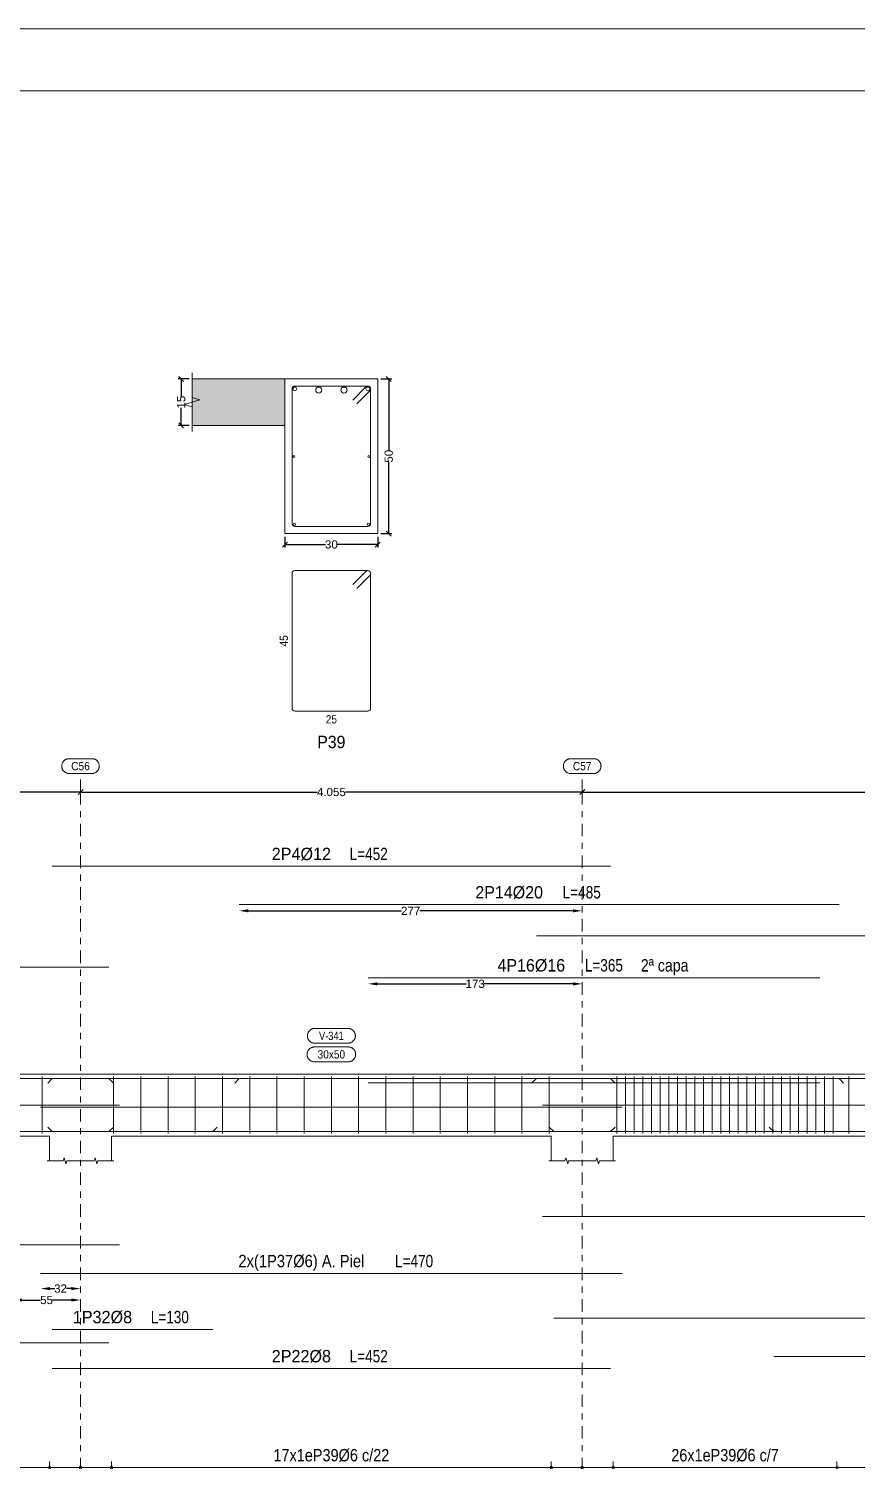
# Model space of a CAD drawing. Header units: millimetres. Extents: x 3 to 479, y -191 to 120.
# Drawn here: x 426.17 to 439.54, y 34.95 to 58.26 of the extents above; entities that cross this region are included whole.
import ezdxf
from ezdxf.enums import TextEntityAlignment as Align

# ---------------------------------------------------------------- set-up
doc = ezdxf.new("R2010")
doc.units = ezdxf.units.MM
doc.linetypes.add('CYPE_RAYAPUNTO', pattern=[0.4125, 0.2025, -0.105, 0, -0.105])
for name, color, linetype, lineweight in [('ALZ_ARM_LONG_ARM_TEXTOS', 3, 'Continuous', 9), ('ALZ_ARM_LONG_TXT_IND_CAPA_ARM_LONG', 3, 'Continuous', 9), ('ALZ_ARM_LONG_TXT_LONG', 3, 'Continuous', 9), ('ALZ_ARM_TRANS_TXT_EST', 3, 'Continuous', 9), ('ALZ_CONT_NUDOS', 122, 'Continuous', 9), ('ALZ_CONT_VIG_HORMIGON', 2, 'Continuous', 9), ('ALZ_COT_COT_ARM', 3, 'Continuous', 0), ('ALZ_COT_COT_EST', 3, 'Continuous', 0), ('ALZ_COT_COT_LIN_APOYOS', 2, 'CYPE_RAYAPUNTO', 0), ('ALZ_COT_LONGITUD_PROYECTADA', 122, 'Continuous', 0), ('ALZ_REF_COT_LIN_AUX_COTA', 2, 'CYPE_RAYAPUNTO', 9), ('ALZ_REF_REF_NOMBRE', 3, 'Continuous', 9), ('ALZ_REF_REF_REFERENCIA', 3, 'Continuous', 9), ('ALZ_REF_TEXTO_REF_NOMBRE', 3, 'Continuous', 9), ('ALZ_REF_TEXTO_REF_REFERENCIA', 3, 'Continuous', 9), ('ARM_LONGITUDINAL_Ø12', 171, 'Continuous', 9), ('ARM_LONGITUDINAL_Ø16', 212, 'Continuous', 9), ('ARM_LONGITUDINAL_Ø20', 30, 'Continuous', 9), ('ARM_LONGITUDINAL_Ø6', 151, 'Continuous', 9), ('ARM_LONGITUDINAL_Ø8', 32, 'Continuous', 9), ('ARM_TRANSVERSAL_Ø6', 151, 'Continuous', 9), ('RECUAD_LIMITES', 2, 'Continuous', 0), ('RECUAD_MARCO', 1, 'Continuous', 20), ('SEC_CONT_FORJADOS_SECCION', 8, 'Continuous', 9), ('SEC_CONT_VIG_HORMIGON_SECCION', 2, 'Continuous', 9), ('SEC_COTAS_SEC_DIM_VIGA', 122, 'Continuous', 0), ('SEC_COTAS_TEXTOS_DESPIECE_ESTRIBADO', 122, 'Continuous', 0), ('SEC_REF_TXT_POSICIONES_ARM_ESTRIBOS', 1, 'Continuous', 9)]:
    doc.layers.add(name, color=color, linetype=linetype, lineweight=lineweight)
doc.styles.add('CYPETXT_0.2_romans', font='arial.ttf', dxfattribs={"height": 0.133333})
doc.styles.add('CYPETXT_romans', font='arial.ttf', dxfattribs={"height": 0.2})
doc.dimstyles.new('cype_arrow', dxfattribs={"dimtxt": 0.18, "dimasz": 0.15, "dimexe": 0.05, "dimexo": 0.05, "dimgap": 0, "dimtad": 0, "dimdec": 4, "dimzin": 0, "dimdsep": 46, "dimtxsty": 'CYPETXT_0.2_romans', "dimcen": 0.09, "dimadec": 0, "dimazin": 0, "dimtfac": 1, "dimtdec": 4, "dimtofl": 0, "dimtmove": 2, "dimatfit": 3, "dimfxl": 1, "dimtolj": 1, "dimtzin": 0, "dimarcsym": 0})
doc.dimstyles.new('cype_oblique', dxfattribs={"dimtxt": 0.18, "dimasz": 0.18, "dimexe": 0.05, "dimexo": 0.05, "dimgap": 0, "dimtad": 0, "dimdec": 4, "dimzin": 0, "dimdsep": 46, "dimtxsty": 'CYPETXT_0.2_romans', "dimblk": 'OBLIQUE', "dimtsz": 0.04, "dimcen": 0.09, "dimadec": 0, "dimazin": 0, "dimtfac": 1, "dimtdec": 4, "dimtofl": 0, "dimtmove": 2, "dimatfit": 3, "dimfxl": 1, "dimtolj": 1, "dimtzin": 0, "dimarcsym": 0})

# ---------------------------------------------------------------- blocks, each defined once
blk = doc.blocks.new('*D864')
at = {"layer": 'Defpoints', "color": 0, "transparency": 16777216}
for p in [(430.309, 50.096), (431.809, 50.096), (431.809, 49.919)]:
    blk.add_point(p, dxfattribs=at)
at = {"layer": 'SEC_COTAS_SEC_DIM_VIGA', "color": 0, "lineweight": -2, "transparency": 16777216}
for p, q in [((430.269, 49.879), (430.349, 49.959)), ((430.309, 50.046), (430.309, 49.869)), ((430.309, 49.919), (430.964, 49.919)), ((431.809, 49.919), (431.154, 49.919)), ((431.769, 49.879), (431.849, 49.959)), ((431.809, 50.046), (431.809, 49.869))]:
    blk.add_line(p, q, dxfattribs=at)
at = {"layer": 'SEC_COTAS_SEC_DIM_VIGA', "color": 0, "transparency": 16777216, "insert": (431.059, 49.919), "char_height": 0.1333, "attachment_point": 5, "style": 'CYPETXT_0.2_romans'}
blk.add_mtext('\\A1;30', dxfattribs=at)
blk = doc.blocks.new('_OBLIQUE')
at = {"color": 0, "linetype": 'ByBlock', "lineweight": -2}
blk.add_line((-0.5, -0.5), (0.5, 0.5), dxfattribs=at)
blk = doc.blocks.new('*D865')
at = {"layer": 'Defpoints', "color": 0, "transparency": 16777216}
for p in [(428.631, 52.596), (428.809, 52.596), (428.809, 51.846)]:
    blk.add_point(p, dxfattribs=at)
at = {"layer": 'SEC_COTAS_SEC_DIM_VIGA', "color": 0, "lineweight": -2, "transparency": 16777216}
for p, q in [((428.759, 52.596), (428.581, 52.596)), ((428.671, 52.556), (428.591, 52.636)), ((428.631, 52.596), (428.631, 52.311)), ((428.631, 51.846), (428.631, 52.131)), ((428.759, 51.846), (428.581, 51.846)), ((428.671, 51.806), (428.591, 51.886))]:
    blk.add_line(p, q, dxfattribs=at)
at = {"layer": 'SEC_COTAS_SEC_DIM_VIGA', "color": 0, "transparency": 16777216, "insert": (428.631, 52.221), "char_height": 0.1333, "attachment_point": 5, "rotation": 90, "style": 'CYPETXT_0.2_romans'}
blk.add_mtext('\\A1;15', dxfattribs=at)
blk = doc.blocks.new('*D866')
at = {"layer": 'Defpoints', "color": 0, "transparency": 16777216}
for p in [(431.809, 52.596), (431.986, 52.596), (431.809, 50.096)]:
    blk.add_point(p, dxfattribs=at)
at = {"layer": 'SEC_COTAS_SEC_DIM_VIGA', "color": 0, "lineweight": -2, "transparency": 16777216}
for p, q in [((431.859, 52.596), (432.036, 52.596)), ((432.026, 52.556), (431.946, 52.636)), ((431.986, 52.596), (431.986, 51.441)), ((431.986, 50.096), (431.986, 51.251)), ((432.026, 50.056), (431.946, 50.136)), ((431.859, 50.096), (432.036, 50.096))]:
    blk.add_line(p, q, dxfattribs=at)
at = {"layer": 'SEC_COTAS_SEC_DIM_VIGA', "color": 0, "transparency": 16777216, "insert": (431.986, 51.346), "char_height": 0.1333, "attachment_point": 5, "rotation": 90, "style": 'CYPETXT_0.2_romans'}
blk.add_mtext('\\A1;50', dxfattribs=at)
blk = doc.blocks.new('*D878')
at = {"layer": 'ALZ_COT_LONGITUD_PROYECTADA', "color": 0, "lineweight": -2, "transparency": 16777216}
for p, q in [((418.824, 45.877), (418.904, 45.957)), ((418.864, 45.917), (422.758, 45.917)), ((427.004, 45.917), (423.11, 45.917)), ((426.964, 45.877), (427.044, 45.957))]:
    blk.add_line(p, q, dxfattribs=at)
at = {"layer": 'Defpoints', "color": 0, "transparency": 16777216}
for p in [(418.864, 45.917), (418.864, 45.917), (427.004, 45.917)]:
    blk.add_point(p, dxfattribs=at)
at = {"layer": 'ALZ_COT_LONGITUD_PROYECTADA', "color": 0, "transparency": 16777216, "insert": (422.934, 45.917), "char_height": 0.1333, "attachment_point": 5, "style": 'CYPETXT_0.2_romans'}
blk.add_mtext('\\A1;4.07', dxfattribs=at)
blk = doc.blocks.new('*D879')
at = {"layer": 'ALZ_COT_LONGITUD_PROYECTADA', "color": 0, "lineweight": -2, "transparency": 16777216}
for p, q in [((426.964, 45.877), (427.044, 45.957)), ((427.004, 45.917), (430.831, 45.917)), ((435.114, 45.917), (431.287, 45.917)), ((435.074, 45.877), (435.154, 45.957))]:
    blk.add_line(p, q, dxfattribs=at)
at = {"layer": 'Defpoints', "color": 0, "transparency": 16777216}
for p in [(427.004, 45.917), (427.004, 45.917), (435.114, 45.917)]:
    blk.add_point(p, dxfattribs=at)
at = {"layer": 'ALZ_COT_LONGITUD_PROYECTADA', "color": 0, "transparency": 16777216, "insert": (431.059, 45.917), "char_height": 0.1333, "attachment_point": 5, "style": 'CYPETXT_0.2_romans'}
blk.add_mtext('\\A1;4.055', dxfattribs=at)
blk = doc.blocks.new('*D880')
at = {"layer": 'ALZ_COT_LONGITUD_PROYECTADA', "color": 0, "lineweight": -2, "transparency": 16777216}
for p, q in [((435.074, 45.877), (435.154, 45.957)), ((435.114, 45.917), (444.07, 45.917)), ((453.114, 45.917), (444.158, 45.917)), ((453.074, 45.877), (453.154, 45.957))]:
    blk.add_line(p, q, dxfattribs=at)
at = {"layer": 'Defpoints', "color": 0, "transparency": 16777216}
for p in [(435.114, 45.917), (435.114, 45.917), (453.114, 45.917)]:
    blk.add_point(p, dxfattribs=at)
at = {"layer": 'ALZ_COT_LONGITUD_PROYECTADA', "color": 0, "transparency": 16777216, "insert": (444.114, 45.917), "char_height": 0.1333, "attachment_point": 5, "style": 'CYPETXT_0.2_romans'}
blk.add_mtext('\\A1;9', dxfattribs=at)
blk = doc.blocks.new('*D889')
at = {"layer": 'ALZ_COT_COT_ARM', "color": 0, "lineweight": -2, "transparency": 16777216}
for p, q in [((426.509, 37.889), (426.586, 37.889)), ((426.854, 37.889), (426.776, 37.889))]:
    blk.add_line(p, q, dxfattribs=at)
at = {"layer": 'ALZ_COT_COT_ARM', "color": 0, "transparency": 16777216}
for points in [[(426.509, 37.914), (426.509, 37.864), (426.359, 37.889)], [(426.854, 37.914), (426.854, 37.864), (427.004, 37.889)]]:
    blk.add_solid(points, dxfattribs=at)
at = {"layer": 'Defpoints', "color": 0, "transparency": 16777216}
for p in [(426.359, 37.889), (427.004, 37.889), (427.004, 37.889)]:
    blk.add_point(p, dxfattribs=at)
at = {"layer": 'ALZ_COT_COT_ARM', "color": 0, "transparency": 16777216, "insert": (426.681, 37.889), "char_height": 0.1333, "attachment_point": 5, "style": 'CYPETXT_0.2_romans'}
blk.add_mtext('\\A1;32', dxfattribs=at)
blk = doc.blocks.new('*D904')
at = {"layer": 'ALZ_COT_COT_ARM', "color": 0, "lineweight": -2, "transparency": 16777216}
for p, q in [((429.718, 43.997), (432.192, 43.997)), ((434.964, 43.997), (432.489, 43.997))]:
    blk.add_line(p, q, dxfattribs=at)
at = {"layer": 'ALZ_COT_COT_ARM', "color": 0, "transparency": 16777216}
for points in [[(429.718, 44.022), (429.718, 43.972), (429.568, 43.997)], [(434.964, 44.022), (434.964, 43.972), (435.114, 43.997)]]:
    blk.add_solid(points, dxfattribs=at)
at = {"layer": 'Defpoints', "color": 0, "transparency": 16777216}
for p in [(429.568, 43.997), (435.114, 43.997), (435.114, 43.997)]:
    blk.add_point(p, dxfattribs=at)
at = {"layer": 'ALZ_COT_COT_ARM', "color": 0, "transparency": 16777216, "insert": (432.341, 43.997), "char_height": 0.1333, "attachment_point": 5, "style": 'CYPETXT_0.2_romans'}
blk.add_mtext('\\A1;277', dxfattribs=at)
blk = doc.blocks.new('*D905')
at = {"layer": 'ALZ_COT_COT_ARM', "color": 0, "lineweight": -2, "transparency": 16777216}
for p, q in [((431.804, 42.816), (433.243, 42.816)), ((434.964, 42.816), (433.525, 42.816))]:
    blk.add_line(p, q, dxfattribs=at)
at = {"layer": 'ALZ_COT_COT_ARM', "color": 0, "transparency": 16777216}
for points in [[(431.804, 42.841), (431.804, 42.791), (431.654, 42.816)], [(434.964, 42.841), (434.964, 42.791), (435.114, 42.816)]]:
    blk.add_solid(points, dxfattribs=at)
at = {"layer": 'Defpoints', "color": 0, "transparency": 16777216}
for p in [(431.654, 42.816), (435.114, 42.816), (435.114, 42.816)]:
    blk.add_point(p, dxfattribs=at)
at = {"layer": 'ALZ_COT_COT_ARM', "color": 0, "transparency": 16777216, "insert": (433.384, 42.816), "char_height": 0.1333, "attachment_point": 5, "style": 'CYPETXT_0.2_romans'}
blk.add_mtext('\\A1;173', dxfattribs=at)
blk = doc.blocks.new('*D918')
at = {"layer": 'ALZ_COT_COT_ARM', "color": 0, "lineweight": -2, "transparency": 16777216}
for p, q in [((426.057, 37.704), (426.359, 37.704)), ((426.854, 37.704), (426.551, 37.704))]:
    blk.add_line(p, q, dxfattribs=at)
at = {"layer": 'ALZ_COT_COT_ARM', "color": 0, "transparency": 16777216}
for points in [[(426.057, 37.729), (426.057, 37.679), (425.907, 37.704)], [(426.854, 37.729), (426.854, 37.679), (427.004, 37.704)]]:
    blk.add_solid(points, dxfattribs=at)
at = {"layer": 'Defpoints', "color": 0, "transparency": 16777216}
for p in [(425.907, 37.704), (427.004, 37.704), (427.004, 37.704)]:
    blk.add_point(p, dxfattribs=at)
at = {"layer": 'ALZ_COT_COT_ARM', "color": 0, "transparency": 16777216, "insert": (426.455, 37.704), "char_height": 0.1333, "attachment_point": 5, "style": 'CYPETXT_0.2_romans'}
blk.add_mtext('\\A1;55', dxfattribs=at)

msp = doc.modelspace()

# ---------------------------------------------------------------- hatches: boundary and pattern name
at = {"layer": 'SEC_CONT_FORJADOS_SECCION', "true_color": 0xdad7d3}
msp.add_hatch(color=254, dxfattribs=at).paths.add_polyline_path([(428.80874, 51.84591), (430.30874, 51.84591), (430.30874, 52.59591), (428.80874, 52.59591)])

# ---------------------------------------------------------------- linework, layer by layer
at = {"layer": 'ALZ_CONT_NUDOS'}
for p, q in [((426.50367, 40.35576), (426.50367, 39.95576)), ((427.50367, 40.35576), (427.50367, 39.95576)), ((434.61381, 40.35576), (434.61381, 39.95576)), ((435.61381, 40.35576), (435.61381, 39.95576))]:
    msp.add_line(p, q, dxfattribs=at)
for points in [[(426.50367, 41.35576), (427.50367, 41.35576)], [(434.61381, 41.35576), (435.61381, 41.35576)], [(426.46367, 39.95576), (426.72367, 39.95576), (426.73867, 40.00576), (426.76867, 39.90576), (426.78367, 39.95576), (427.04367, 39.95576)], [(426.96367, 39.95576), (427.22367, 39.95576), (427.23867, 40.00576), (427.26867, 39.90576), (427.28367, 39.95576), (427.54367, 39.95576)], [(434.57381, 39.95576), (434.83381, 39.95576), (434.84881, 40.00576), (434.87881, 39.90576), (434.89381, 39.95576), (435.15381, 39.95576)], [(435.07381, 39.95576), (435.33381, 39.95576), (435.34881, 40.00576), (435.37881, 39.90576), (435.39381, 39.95576), (435.65381, 39.95576)]]:
    msp.add_lwpolyline(points, dxfattribs=at)
at = {"layer": 'ALZ_CONT_VIG_HORMIGON'}
for p, q in [((419.36367, 41.35576), (426.50367, 41.35576)), ((427.50367, 41.35576), (434.61381, 41.35576)), ((435.61381, 41.35576), (452.11381, 41.35576)), ((419.36367, 40.35576), (426.50367, 40.35576)), ((427.50367, 40.35576), (434.61381, 40.35576)), ((435.61381, 40.35576), (452.11381, 40.35576))]:
    msp.add_line(p, q, dxfattribs=at)
at = {"layer": 'ALZ_COT_COT_EST'}
for p, q in [((426.50367, 34.99563), (426.50367, 35.09563)), ((427.00367, 34.99563), (427.00367, 35.09563)), ((427.50367, 34.99563), (427.50367, 35.09563)), ((434.61381, 34.99563), (434.61381, 35.09563)), ((435.11381, 34.99563), (435.11381, 35.09563)), ((435.61381, 34.99563), (435.61381, 35.09563)), ((439.23219, 34.99563), (439.23219, 35.09563))]:
    msp.add_line(p, q, dxfattribs=at)
for points in [[(419.36367, 34.99563), (426.50367, 34.99563), (426.50367, 35.09563)], [(426.50367, 34.99563), (427.00367, 34.99563), (427.00367, 35.09563)], [(427.00367, 34.99563), (427.50367, 34.99563), (427.50367, 35.09563)], [(427.50367, 34.99563), (434.61381, 34.99563), (434.61381, 35.09563)], [(434.61381, 34.99563), (435.11381, 34.99563), (435.11381, 35.09563)], [(435.11381, 34.99563), (435.61381, 34.99563), (435.61381, 35.09563)], [(435.61381, 34.99563), (439.23219, 34.99563), (439.23219, 35.09563)], [(439.23219, 34.99563), (448.81381, 34.99563), (448.81381, 35.09563)]]:
    msp.add_lwpolyline(points, dxfattribs=at)
for centre in [(426.50367, 34.99563), (426.50367, 34.99563), (427.00367, 34.99563), (427.00367, 34.99563), (427.50367, 34.99563), (427.50367, 34.99563), (434.61381, 34.99563), (434.61381, 34.99563), (435.11381, 34.99563), (435.11381, 34.99563), (435.61381, 34.99563), (435.61381, 34.99563), (439.23219, 34.99563), (439.23219, 34.99563)]:
    msp.add_circle(centre, 0.02, dxfattribs=at)
at = {"layer": 'ALZ_COT_COT_LIN_APOYOS'}
for p, q in [((427.00367, 45.91658), (427.00367, 34.99563)), ((435.11381, 45.91658), (435.11381, 34.99563))]:
    msp.add_line(p, q, dxfattribs=at)
at = {"layer": 'ALZ_REF_COT_LIN_AUX_COTA'}
for p, q in [((427.00367, 45.91658), (427.00367, 46.21658)), ((435.11381, 45.91658), (435.11381, 46.21658))]:
    msp.add_line(p, q, dxfattribs=at)
at = {"layer": 'ALZ_REF_REF_NOMBRE'}
for points in [[(431.32674, 42.09576), (431.33476, 42.09549), (431.34274, 42.09469), (431.35065, 42.09336), (431.35845, 42.0915), (431.36611, 42.08912), (431.37359, 42.08624), (431.38087, 42.08286), (431.3879, 42.07901), (431.39466, 42.07469), (431.40111, 42.06994), (431.40724, 42.06476), (431.413, 42.05918), (431.41838, 42.05324), (431.42335, 42.04694), (431.42789, 42.04033), (431.43198, 42.03343), (431.43559, 42.02627), (431.43873, 42.01889), (431.44136, 42.01131), (431.44348, 42.00358), (431.44507, 41.99572), (431.44614, 41.98777), (431.44668, 41.97977), (431.44668, 41.97175), (431.44614, 41.96375), (431.44507, 41.9558), (431.44348, 41.94794), (431.44136, 41.94021), (431.43873, 41.93263), (431.43559, 41.92525), (431.43198, 41.91809), (431.42789, 41.91119), (431.42335, 41.90458), (431.41838, 41.89828), (431.413, 41.89234), (431.40724, 41.88676), (431.40111, 41.88158), (431.39466, 41.87683), (431.3879, 41.87251), (431.38087, 41.86866), (431.37359, 41.86528), (431.36611, 41.8624), (431.35845, 41.86002), (431.35065, 41.85816), (431.34274, 41.85683), (431.33476, 41.85603), (431.32674, 41.85576), (430.79074, 41.85576), (430.78273, 41.85603), (430.77475, 41.85683), (430.76684, 41.85816), (430.75904, 41.86002), (430.75138, 41.8624), (430.7439, 41.86528), (430.73662, 41.86866), (430.72959, 41.87251), (430.72283, 41.87683), (430.71637, 41.88158), (430.71025, 41.88676), (430.70449, 41.89234), (430.69911, 41.89828), (430.69414, 41.90458), (430.6896, 41.91119), (430.68551, 41.91809), (430.68189, 41.92525), (430.67876, 41.93263), (430.67613, 41.94021), (430.67401, 41.94794), (430.67242, 41.9558), (430.67135, 41.96375), (430.67081, 41.97175), (430.67081, 41.97977), (430.67135, 41.98777), (430.67242, 41.99572), (430.67401, 42.00358), (430.67613, 42.01131), (430.67876, 42.01889), (430.68189, 42.02627), (430.68551, 42.03343), (430.6896, 42.04033), (430.69414, 42.04694), (430.69911, 42.05324), (430.70449, 42.05918), (430.71025, 42.06476), (430.71637, 42.06994), (430.72283, 42.07469), (430.72959, 42.07901), (430.73662, 42.08286), (430.7439, 42.08624), (430.75138, 42.08912), (430.75904, 42.0915), (430.76684, 42.09336), (430.77475, 42.09469), (430.78273, 42.09549), (430.79074, 42.09576), (431.32674, 42.09576)], [(431.33174, 41.79576), (431.33976, 41.79549), (431.34774, 41.79469), (431.35565, 41.79336), (431.36345, 41.7915), (431.37111, 41.78912), (431.37859, 41.78624), (431.38587, 41.78286), (431.3929, 41.77901), (431.39966, 41.77469), (431.40611, 41.76994), (431.41224, 41.76476), (431.418, 41.75918), (431.42338, 41.75324), (431.42835, 41.74694), (431.43289, 41.74033), (431.43698, 41.73343), (431.44059, 41.72627), (431.44373, 41.71889), (431.44636, 41.71131), (431.44848, 41.70358), (431.45007, 41.69572), (431.45114, 41.68777), (431.45168, 41.67977), (431.45168, 41.67175), (431.45114, 41.66375), (431.45007, 41.6558), (431.44848, 41.64794), (431.44636, 41.64021), (431.44373, 41.63263), (431.44059, 41.62525), (431.43698, 41.61809), (431.43289, 41.61119), (431.42835, 41.60458), (431.42338, 41.59828), (431.418, 41.59234), (431.41224, 41.58676), (431.40611, 41.58158), (431.39966, 41.57683), (431.3929, 41.57251), (431.38587, 41.56866), (431.37859, 41.56528), (431.37111, 41.5624), (431.36345, 41.56002), (431.35565, 41.55816), (431.34774, 41.55683), (431.33976, 41.55603), (431.33174, 41.55576), (430.78574, 41.55576), (430.77773, 41.55603), (430.76975, 41.55683), (430.76184, 41.55816), (430.75404, 41.56002), (430.74638, 41.5624), (430.7389, 41.56528), (430.73162, 41.56866), (430.72459, 41.57251), (430.71783, 41.57683), (430.71137, 41.58158), (430.70525, 41.58676), (430.69949, 41.59234), (430.69411, 41.59828), (430.68914, 41.60458), (430.6846, 41.61119), (430.68051, 41.61809), (430.67689, 41.62525), (430.67376, 41.63263), (430.67113, 41.64021), (430.66901, 41.64794), (430.66742, 41.6558), (430.66635, 41.66375), (430.66581, 41.67175), (430.66581, 41.67977), (430.66635, 41.68777), (430.66742, 41.69572), (430.66901, 41.70358), (430.67113, 41.71131), (430.67376, 41.71889), (430.67689, 41.72627), (430.68051, 41.73343), (430.6846, 41.74033), (430.68914, 41.74694), (430.69411, 41.75324), (430.69949, 41.75918), (430.70525, 41.76476), (430.71137, 41.76994), (430.71783, 41.77469), (430.72459, 41.77901), (430.73162, 41.78286), (430.7389, 41.78624), (430.74638, 41.78912), (430.75404, 41.7915), (430.76184, 41.79336), (430.76975, 41.79469), (430.77773, 41.79549), (430.78574, 41.79576), (431.33174, 41.79576)]]:
    msp.add_lwpolyline(points, close=True, dxfattribs=at)
at = {"layer": 'ALZ_REF_REF_REFERENCIA'}
for points in [[(427.18767, 46.45658), (427.19569, 46.45631), (427.20367, 46.4555), (427.21158, 46.45417), (427.21938, 46.45231), (427.22704, 46.44994), (427.23452, 46.44705), (427.2418, 46.44368), (427.24883, 46.43982), (427.25559, 46.43551), (427.26204, 46.43075), (427.26817, 46.42557), (427.27393, 46.42), (427.27931, 46.41405), (427.28428, 46.40776), (427.28882, 46.40115), (427.29291, 46.39425), (427.29653, 46.38709), (427.29966, 46.3797), (427.30229, 46.37213), (427.30441, 46.36439), (427.306, 46.35653), (427.30707, 46.34859), (427.30761, 46.34059), (427.30761, 46.33257), (427.30707, 46.32456), (427.306, 46.31662), (427.30441, 46.30876), (427.30229, 46.30102), (427.29966, 46.29345), (427.29653, 46.28606), (427.29291, 46.27891), (427.28882, 46.27201), (427.28428, 46.26539), (427.27931, 46.2591), (427.27393, 46.25315), (427.26817, 46.24758), (427.26204, 46.2424), (427.25559, 46.23764), (427.24883, 46.23333), (427.2418, 46.22947), (427.23452, 46.2261), (427.22704, 46.22322), (427.21938, 46.22084), (427.21158, 46.21898), (427.20367, 46.21765), (427.19569, 46.21684), (427.18767, 46.21658), (426.81967, 46.21658), (426.81166, 46.21684), (426.80368, 46.21765), (426.79577, 46.21898), (426.78797, 46.22084), (426.78031, 46.22322), (426.77283, 46.2261), (426.76555, 46.22947), (426.75852, 46.23333), (426.75176, 46.23764), (426.7453, 46.2424), (426.73918, 46.24758), (426.73342, 46.25315), (426.72804, 46.2591), (426.72307, 46.26539), (426.71853, 46.27201), (426.71444, 46.27891), (426.71082, 46.28606), (426.70769, 46.29345), (426.70506, 46.30102), (426.70294, 46.30876), (426.70135, 46.31662), (426.70028, 46.32456), (426.69974, 46.33257), (426.69974, 46.34059), (426.70028, 46.34859), (426.70135, 46.35653), (426.70294, 46.36439), (426.70506, 46.37213), (426.70769, 46.3797), (426.71082, 46.38709), (426.71444, 46.39425), (426.71853, 46.40115), (426.72307, 46.40776), (426.72804, 46.41405), (426.73342, 46.42), (426.73918, 46.42557), (426.7453, 46.43075), (426.75176, 46.43551), (426.75852, 46.43982), (426.76555, 46.44368), (426.77283, 46.44705), (426.78031, 46.44994), (426.78797, 46.45231), (426.79577, 46.45417), (426.80368, 46.4555), (426.81166, 46.45631), (426.81967, 46.45658), (427.18767, 46.45658)], [(435.29781, 46.45658), (435.30583, 46.45631), (435.31381, 46.4555), (435.32172, 46.45417), (435.32952, 46.45231), (435.33718, 46.44994), (435.34466, 46.44705), (435.35193, 46.44368), (435.35897, 46.43982), (435.36573, 46.43551), (435.37218, 46.43075), (435.37831, 46.42557), (435.38407, 46.42), (435.38945, 46.41405), (435.39442, 46.40776), (435.39896, 46.40115), (435.40305, 46.39425), (435.40666, 46.38709), (435.4098, 46.3797), (435.41243, 46.37213), (435.41454, 46.36439), (435.41614, 46.35653), (435.41721, 46.34859), (435.41775, 46.34059), (435.41775, 46.33257), (435.41721, 46.32456), (435.41614, 46.31662), (435.41454, 46.30876), (435.41243, 46.30102), (435.4098, 46.29345), (435.40666, 46.28606), (435.40305, 46.27891), (435.39896, 46.27201), (435.39442, 46.26539), (435.38945, 46.2591), (435.38407, 46.25315), (435.37831, 46.24758), (435.37218, 46.2424), (435.36573, 46.23764), (435.35897, 46.23333), (435.35193, 46.22947), (435.34466, 46.2261), (435.33718, 46.22322), (435.32952, 46.22084), (435.32172, 46.21898), (435.31381, 46.21765), (435.30583, 46.21684), (435.29781, 46.21658), (434.92981, 46.21658), (434.9218, 46.21684), (434.91382, 46.21765), (434.90591, 46.21898), (434.89811, 46.22084), (434.89045, 46.22322), (434.88297, 46.2261), (434.87569, 46.22947), (434.86866, 46.23333), (434.8619, 46.23764), (434.85544, 46.2424), (434.84932, 46.24758), (434.84355, 46.25315), (434.83818, 46.2591), (434.83321, 46.26539), (434.82867, 46.27201), (434.82458, 46.27891), (434.82096, 46.28606), (434.81783, 46.29345), (434.8152, 46.30102), (434.81308, 46.30876), (434.81149, 46.31662), (434.81042, 46.32456), (434.80988, 46.33257), (434.80988, 46.34059), (434.81042, 46.34859), (434.81149, 46.35653), (434.81308, 46.36439), (434.8152, 46.37213), (434.81783, 46.3797), (434.82096, 46.38709), (434.82458, 46.39425), (434.82867, 46.40115), (434.83321, 46.40776), (434.83818, 46.41405), (434.84355, 46.42), (434.84932, 46.42557), (434.85544, 46.43075), (434.8619, 46.43551), (434.86866, 46.43982), (434.87569, 46.44368), (434.88297, 46.44705), (434.89045, 46.44994), (434.89811, 46.45231), (434.90591, 46.45417), (434.91382, 46.4555), (434.9218, 46.45631), (434.92981, 46.45658), (435.29781, 46.45658)]]:
    msp.add_lwpolyline(points, close=True, dxfattribs=at)
at = {"layer": 'ARM_LONGITUDINAL_Ø12'}
for p, q in [((426.54367, 41.28376), (426.47296, 41.21305)), ((434.37381, 41.28376), (434.30161, 41.21458)), ((435.57381, 41.28376), (435.64452, 41.21305)), ((427.46367, 40.42776), (427.53439, 40.49847))]:
    msp.add_line(p, q, dxfattribs=at)
for points in [[(426.54367, 44.71658), (435.57381, 44.71658)], [(453.07381, 43.19098), (453.07381, 43.51898), (453.06833, 43.54653), (453.05273, 43.56989), (453.02937, 43.5855), (453.00181, 43.59098), (434.37381, 43.59098)], [(426.54367, 41.28376), (435.57381, 41.28376)], [(453.07381, 40.88376), (453.07381, 41.21176), (453.06833, 41.23931), (453.05273, 41.26267), (453.02937, 41.27828), (453.00181, 41.28376), (434.37381, 41.28376)], [(418.40367, 40.42776), (427.46367, 40.42776)], [(418.40367, 37.01043), (427.46367, 37.01043)]]:
    msp.add_lwpolyline(points, dxfattribs=at)
for centre in [(430.46874, 52.43591), (431.64874, 52.43591)]:
    msp.add_circle(centre, 0.03, dxfattribs=at)
at = {"layer": 'ARM_LONGITUDINAL_Ø16'}
msp.add_line((434.65381, 40.42776), (434.58114, 40.49645), dxfattribs=at)
for points in [[(431.65439, 42.91577), (438.95439, 42.91577)], [(431.65439, 41.21443), (438.95439, 41.21443)], [(453.07381, 40.94776), (453.07381, 40.52376), (453.06651, 40.48702), (453.0457, 40.45588), (453.01455, 40.43507), (452.97781, 40.42776), (434.65381, 40.42776)], [(453.07381, 37.93201), (453.07381, 37.50801), (453.06651, 37.47127), (453.0457, 37.44013), (453.01455, 37.41932), (452.97781, 37.41201), (434.65381, 37.41201)]]:
    msp.add_lwpolyline(points, dxfattribs=at)
at = {"layer": 'ARM_LONGITUDINAL_Ø20'}
for p, q in [((429.568, 41.28376), (429.49729, 41.21305)), ((439.268, 41.28376), (439.33871, 41.21305)), ((438.20916, 40.42776), (438.13845, 40.49847))]:
    msp.add_line(p, q, dxfattribs=at)
for points in [[(429.568, 44.09658), (439.268, 44.09658)], [(429.568, 41.28376), (439.268, 41.28376)], [(438.20916, 40.42776), (451.00916, 40.42776)], [(438.20916, 36.79201), (451.00916, 36.79201)]]:
    msp.add_lwpolyline(points, dxfattribs=at)
for centre in [(430.85541, 52.41591), (431.26208, 52.41591)]:
    msp.add_circle(centre, 0.05, dxfattribs=at)
at = {"layer": 'ARM_LONGITUDINAL_Ø6'}
for points in [[(418.23367, 40.85576), (427.63367, 40.85576)], [(426.35874, 40.82109), (435.75874, 40.82109)], [(434.47381, 40.85576), (453.03224, 40.85576)], [(434.47381, 39.05576), (453.03224, 39.05576), (453.0433, 39.06504), (453.05052, 39.07754), (453.05303, 39.09176), (452.97381, 39.22897)], [(418.23367, 38.5967), (427.63367, 38.5967)], [(426.35874, 38.13478), (435.75874, 38.13478)]]:
    msp.add_lwpolyline(points, dxfattribs=at)
for centre in [(430.45374, 51.34091), (431.66374, 51.34091)]:
    msp.add_circle(centre, 0.015, dxfattribs=at)
at = {"layer": 'ARM_LONGITUDINAL_Ø8'}
for p, q in [((427.46367, 41.28376), (427.53439, 41.21305)), ((426.54367, 40.42776), (426.47296, 40.49847)), ((426.54367, 40.42776), (426.47296, 40.49847)), ((429.14367, 40.42776), (429.21439, 40.49847)), ((435.57381, 40.42776), (435.64452, 40.49847))]:
    msp.add_line(p, q, dxfattribs=at)
for points in [[(418.40367, 43.08348), (427.46367, 43.08348)], [(418.40367, 41.28376), (427.46367, 41.28376)], [(426.54367, 40.42776), (435.57381, 40.42776)], [(426.54367, 40.42776), (429.14367, 40.42776)], [(426.54367, 37.22878), (429.14367, 37.22878)], [(426.54367, 36.59634), (435.57381, 36.59634)]]:
    msp.add_lwpolyline(points, dxfattribs=at)
for centre in [(430.45874, 50.24591), (431.65874, 50.24591)]:
    msp.add_circle(centre, 0.02, dxfattribs=at)
at = {"layer": 'ARM_TRANSVERSAL_Ø6'}
for p, q in [((426.38367, 41.31576), (426.38367, 40.39576)), ((427.53874, 41.31576), (427.53874, 40.39576)), ((427.97874, 41.31576), (427.97874, 40.39576)), ((428.41874, 41.31576), (428.41874, 40.39576)), ((428.85874, 41.31576), (428.85874, 40.39576)), ((429.29874, 41.31576), (429.29874, 40.39576)), ((429.73874, 41.31576), (429.73874, 40.39576)), ((430.17874, 41.31576), (430.17874, 40.39576)), ((430.61874, 41.31576), (430.61874, 40.39576)), ((431.05874, 41.31576), (431.05874, 40.39576)), ((431.49874, 41.31576), (431.49874, 40.39576)), ((431.93874, 41.31576), (431.93874, 40.39576)), ((432.37874, 41.31576), (432.37874, 40.39576)), ((432.81874, 41.31576), (432.81874, 40.39576)), ((433.25874, 41.31576), (433.25874, 40.39576)), ((433.69874, 41.31576), (433.69874, 40.39576)), ((434.13874, 41.31576), (434.13874, 40.39576)), ((434.57874, 41.31576), (434.57874, 40.39576)), ((435.673, 41.31576), (435.673, 40.39576)), ((435.813, 41.31576), (435.813, 40.39576)), ((435.953, 41.31576), (435.953, 40.39576)), ((436.093, 41.31576), (436.093, 40.39576)), ((436.233, 41.31576), (436.233, 40.39576)), ((436.373, 41.31576), (436.373, 40.39576)), ((436.513, 41.31576), (436.513, 40.39576)), ((436.653, 41.31576), (436.653, 40.39576)), ((436.793, 41.31576), (436.793, 40.39576)), ((436.933, 41.31576), (436.933, 40.39576)), ((437.073, 41.31576), (437.073, 40.39576)), ((437.213, 41.31576), (437.213, 40.39576)), ((437.353, 41.31576), (437.353, 40.39576)), ((437.493, 41.31576), (437.493, 40.39576)), ((437.633, 41.31576), (437.633, 40.39576)), ((437.773, 41.31576), (437.773, 40.39576)), ((437.913, 41.31576), (437.913, 40.39576)), ((438.053, 41.31576), (438.053, 40.39576)), ((438.193, 41.31576), (438.193, 40.39576)), ((438.333, 41.31576), (438.333, 40.39576)), ((438.473, 41.31576), (438.473, 40.39576)), ((438.613, 41.31576), (438.613, 40.39576)), ((438.753, 41.31576), (438.753, 40.39576)), ((438.893, 41.31576), (438.893, 40.39576)), ((439.033, 41.31576), (439.033, 40.39576)), ((439.173, 41.31576), (439.173, 40.39576)), ((439.423, 41.31576), (439.423, 40.39576))]:
    msp.add_line(p, q, dxfattribs=at)
for points in [[(431.46843, 52.19196), (431.68056, 52.40409), (431.68616, 52.41091), (431.69032, 52.41869), (431.69288, 52.42713), (431.69374, 52.43591), (431.69288, 52.44469), (431.69032, 52.45313), (431.68616, 52.46091), (431.68056, 52.46773), (431.67374, 52.47332), (431.66596, 52.47748), (431.65752, 52.48004), (431.64874, 52.48091), (430.46874, 52.48091), (430.45152, 52.47748), (430.43692, 52.46773), (430.42717, 52.45313), (430.42374, 52.43591), (430.42374, 50.25591), (430.42717, 50.23869), (430.43692, 50.22409), (430.45152, 50.21433), (430.46874, 50.21091), (431.64874, 50.21091), (431.66596, 50.21433), (431.68056, 50.22409), (431.69032, 50.23869), (431.69374, 50.25591), (431.69374, 52.43591), (431.69288, 52.44469), (431.69032, 52.45313), (431.68616, 52.46091), (431.68056, 52.46773), (431.67374, 52.47332), (431.66596, 52.47748), (431.65752, 52.48004), (431.64874, 52.48091), (431.63996, 52.48004), (431.63152, 52.47748), (431.62374, 52.47332), (431.61692, 52.46773), (431.40479, 52.2556)], [(431.46843, 49.20762), (431.68056, 49.41976), (431.68616, 49.42657), (431.69032, 49.43435), (431.69288, 49.4428), (431.69374, 49.45158), (431.69288, 49.46035), (431.69032, 49.4688), (431.68616, 49.47658), (431.68056, 49.4834), (431.67374, 49.48899), (431.66596, 49.49315), (431.65752, 49.49571), (431.64874, 49.49658), (430.46874, 49.49658), (430.45152, 49.49315), (430.43692, 49.4834), (430.42717, 49.4688), (430.42374, 49.45158), (430.42374, 47.27158), (430.42717, 47.25435), (430.43692, 47.23976), (430.45152, 47.23), (430.46874, 47.22658), (431.64874, 47.22658), (431.66596, 47.23), (431.68056, 47.23976), (431.69032, 47.25435), (431.69374, 47.27158), (431.69374, 49.45158), (431.69288, 49.46035), (431.69032, 49.4688), (431.68616, 49.47658), (431.68056, 49.4834), (431.67374, 49.48899), (431.66596, 49.49315), (431.65752, 49.49571), (431.64874, 49.49658), (431.63996, 49.49571), (431.63152, 49.49315), (431.62374, 49.48899), (431.61692, 49.4834), (431.40479, 49.27126)]]:
    msp.add_lwpolyline(points, dxfattribs=at)
at = {"layer": 'RECUAD_LIMITES'}
msp.add_lwpolyline([(329.46093, 21.25684), (478.96093, 21.25684), (478.96093, 58.25684), (329.46093, 58.25684), (329.46093, 21.25684)], close=True, dxfattribs=at)
at = {"layer": 'RECUAD_MARCO'}
msp.add_lwpolyline([(331.96093, 22.25684), (477.96093, 22.25684), (477.96093, 57.25684), (331.96093, 57.25684), (331.96093, 22.25684)], close=True, dxfattribs=at)
at = {"layer": 'SEC_CONT_FORJADOS_SECCION'}
for points in [[(428.80874, 51.74591), (428.80874, 52.14591), (428.68374, 52.18341), (428.93374, 52.25841), (428.80874, 52.29591), (428.80874, 52.69591)], [(428.80874, 51.84591), (430.30874, 51.84591), (430.30874, 52.59591), (428.80874, 52.59591)]]:
    msp.add_lwpolyline(points, dxfattribs=at)
at = {"layer": 'SEC_CONT_FORJADOS_SECCION', "color": 254, "true_color": 0xdad7d3}
msp.add_lwpolyline([(428.80874, 51.84591), (430.30874, 51.84591), (430.30874, 52.59591), (428.80874, 52.59591)], close=True, dxfattribs=at)
at = {"layer": 'SEC_CONT_VIG_HORMIGON_SECCION'}
msp.add_lwpolyline([(431.80874, 52.59591), (430.30874, 52.59591), (430.30874, 50.09591), (431.80874, 50.09591), (431.80874, 52.59591)], close=True, dxfattribs=at)

# ---------------------------------------------------------------- texts
at = {"layer": 'ALZ_ARM_LONG_ARM_TEXTOS', "style": 'CYPETXT_romans'}
for s, width, p in [('2P4%%c12', 0.935124, (430.57374, 44.81658)), ('2P14%%c20', 0.92633, (433.933, 44.19658)), ('4P16%%c16', 0.92633, (434.29089, 43.01577)), ('2x(1P37%%c6) A. Piel', 0.851134, (430.57374, 38.23478)), ('1P32%%c8', 0.935124, (427.35867, 37.32878)), ('2P22%%c8', 0.935124, (430.57374, 36.69634))]:
    msp.add_text(s, height=0.2, dxfattribs=dict(at, width=width)).set_placement(p, align=Align.CENTER)
at = {"layer": 'ALZ_ARM_LONG_TXT_IND_CAPA_ARM_LONG', "style": 'CYPETXT_romans', "width": 0.816999}
msp.add_text('2ª capa', height=0.2, dxfattribs=at).set_placement((436.44689, 43.01577), align=Align.CENTER)
at = {"layer": 'ALZ_ARM_LONG_TXT_LONG', "style": 'CYPETXT_romans', "width": 0.785606}
for s, p in [(' L=452', (431.63224, 44.81658)), (' L=485', (435.0755, 44.19658)), (' L=365', (435.43339, 43.01577)), (' L=470', (432.36574, 38.23478)), (' L=130', (428.41717, 37.32878)), (' L=452', (431.63224, 36.69634))]:
    msp.add_text(s, height=0.2, dxfattribs=at).set_placement(p, align=Align.CENTER)
at = {"layer": 'ALZ_ARM_TRANS_TXT_EST', "style": 'CYPETXT_romans'}
for s, width, p in [('17x1eP39%%c6 c/22', 0.837616, (431.05874, 35.09563)), ('26x1eP39%%c6 c/7', 0.835132, (437.423, 35.09563))]:
    msp.add_text(s, height=0.2, dxfattribs=dict(at, width=width)).set_placement(p, align=Align.CENTER)
at = {"layer": 'ALZ_REF_TEXTO_REF_NOMBRE', "style": 'CYPETXT_romans'}
for s, width, p in [('V-341', 0.803518, (431.05874, 41.97576)), ('30x50', 0.876123, (431.05874, 41.67576))]:
    msp.add_text(s, height=0.133333, dxfattribs=dict(at, width=width)).set_placement(p, align=Align.MIDDLE_CENTER)
at = {"layer": 'ALZ_REF_TEXTO_REF_REFERENCIA', "style": 'CYPETXT_romans', "width": 0.8832}
for s, p in [('C56', (427.00367, 46.33658)), ('C57', (435.11381, 46.33658))]:
    msp.add_text(s, height=0.133333, dxfattribs=at).set_placement(p, align=Align.MIDDLE_CENTER)
at = {"layer": 'SEC_COTAS_TEXTOS_DESPIECE_ESTRIBADO', "style": 'CYPETXT_romans', "width": 0.872274}
msp.add_text('45', height=0.133333, rotation=90, dxfattribs=at).set_placement((430.35708, 48.36158), align=Align.CENTER)
msp.add_text('25', height=0.133333, dxfattribs=at).set_placement((431.05874, 47.15991), align=Align.TOP_CENTER)
at = {"layer": 'SEC_REF_TXT_POSICIONES_ARM_ESTRIBOS', "style": 'CYPETXT_romans', "width": 0.91451}
msp.add_text('P39', height=0.2, dxfattribs=at).set_placement((431.05874, 46.72658), align=Align.MIDDLE_CENTER)

# ---------------------------------------------------------------- dimensions: what is measured, and where the dimension line sits
at = {"layer": 'ALZ_COT_COT_ARM'}
for p1, p2, text, picture, middle in [((429.568, 43.99658), (435.11381, 43.99658), '277', '*D904', (432.34091, 43.99658)), ((431.65439, 42.81577), (435.11381, 42.81577), '173', '*D905', (433.3841, 42.81577)), ((425.90719, 37.7036), (427.00367, 37.7036), '55', '*D918', (426.45543, 37.7036)), ((426.35874, 37.88878), (427.00367, 37.88878), '32', '*D889', (426.68121, 37.88878))]:
    dim = msp.add_aligned_dim(p1=p1, p2=p2, distance=0, text=text, dimstyle='cype_arrow', override={"dimexe": 0, "dimexo": 0}, dxfattribs=at)
    dim.commit()
    dim.dimension.update_dxf_attribs({"geometry": picture, "text_midpoint": middle})
at = {"layer": 'ALZ_COT_LONGITUD_PROYECTADA'}
for p1, p2, text, picture, middle in [((427.00367, 45.91658), (418.86367, 45.91658), '4.07', '*D878', (422.93367, 45.91658)), ((435.11381, 45.91658), (427.00367, 45.91658), '4.055', '*D879', (431.05874, 45.91658)), ((453.11381, 45.91658), (435.11381, 45.91658), '9', '*D880', (444.11381, 45.91658))]:
    dim = msp.add_aligned_dim(p1=p1, p2=p2, distance=0, text=text, dimstyle='cype_oblique', override={"dimexe": 0, "dimexo": 0}, dxfattribs=at)
    dim.commit()
    dim.dimension.update_dxf_attribs({"geometry": picture, "text_midpoint": middle})
at = {"layer": 'SEC_COTAS_SEC_DIM_VIGA'}
for p1, p2, distance, text, picture, middle in [((428.80874, 51.84591), (428.80874, 52.59591), 0.17733, '15', '*D865', (428.63141, 52.22091)), ((431.80874, 50.09591), (431.80874, 52.59591), -0.17733, '50', '*D866', (431.98608, 51.34591)), ((430.30874, 50.09591), (431.80874, 50.09591), -0.17733, '30', '*D864', (431.05874, 49.91858))]:
    dim = msp.add_aligned_dim(p1=p1, p2=p2, distance=distance, text=text, dimstyle='cype_oblique', dxfattribs=at)
    dim.commit()
    dim.dimension.update_dxf_attribs({"geometry": picture, "text_midpoint": middle})

doc.saveas('drawing.dxf')
